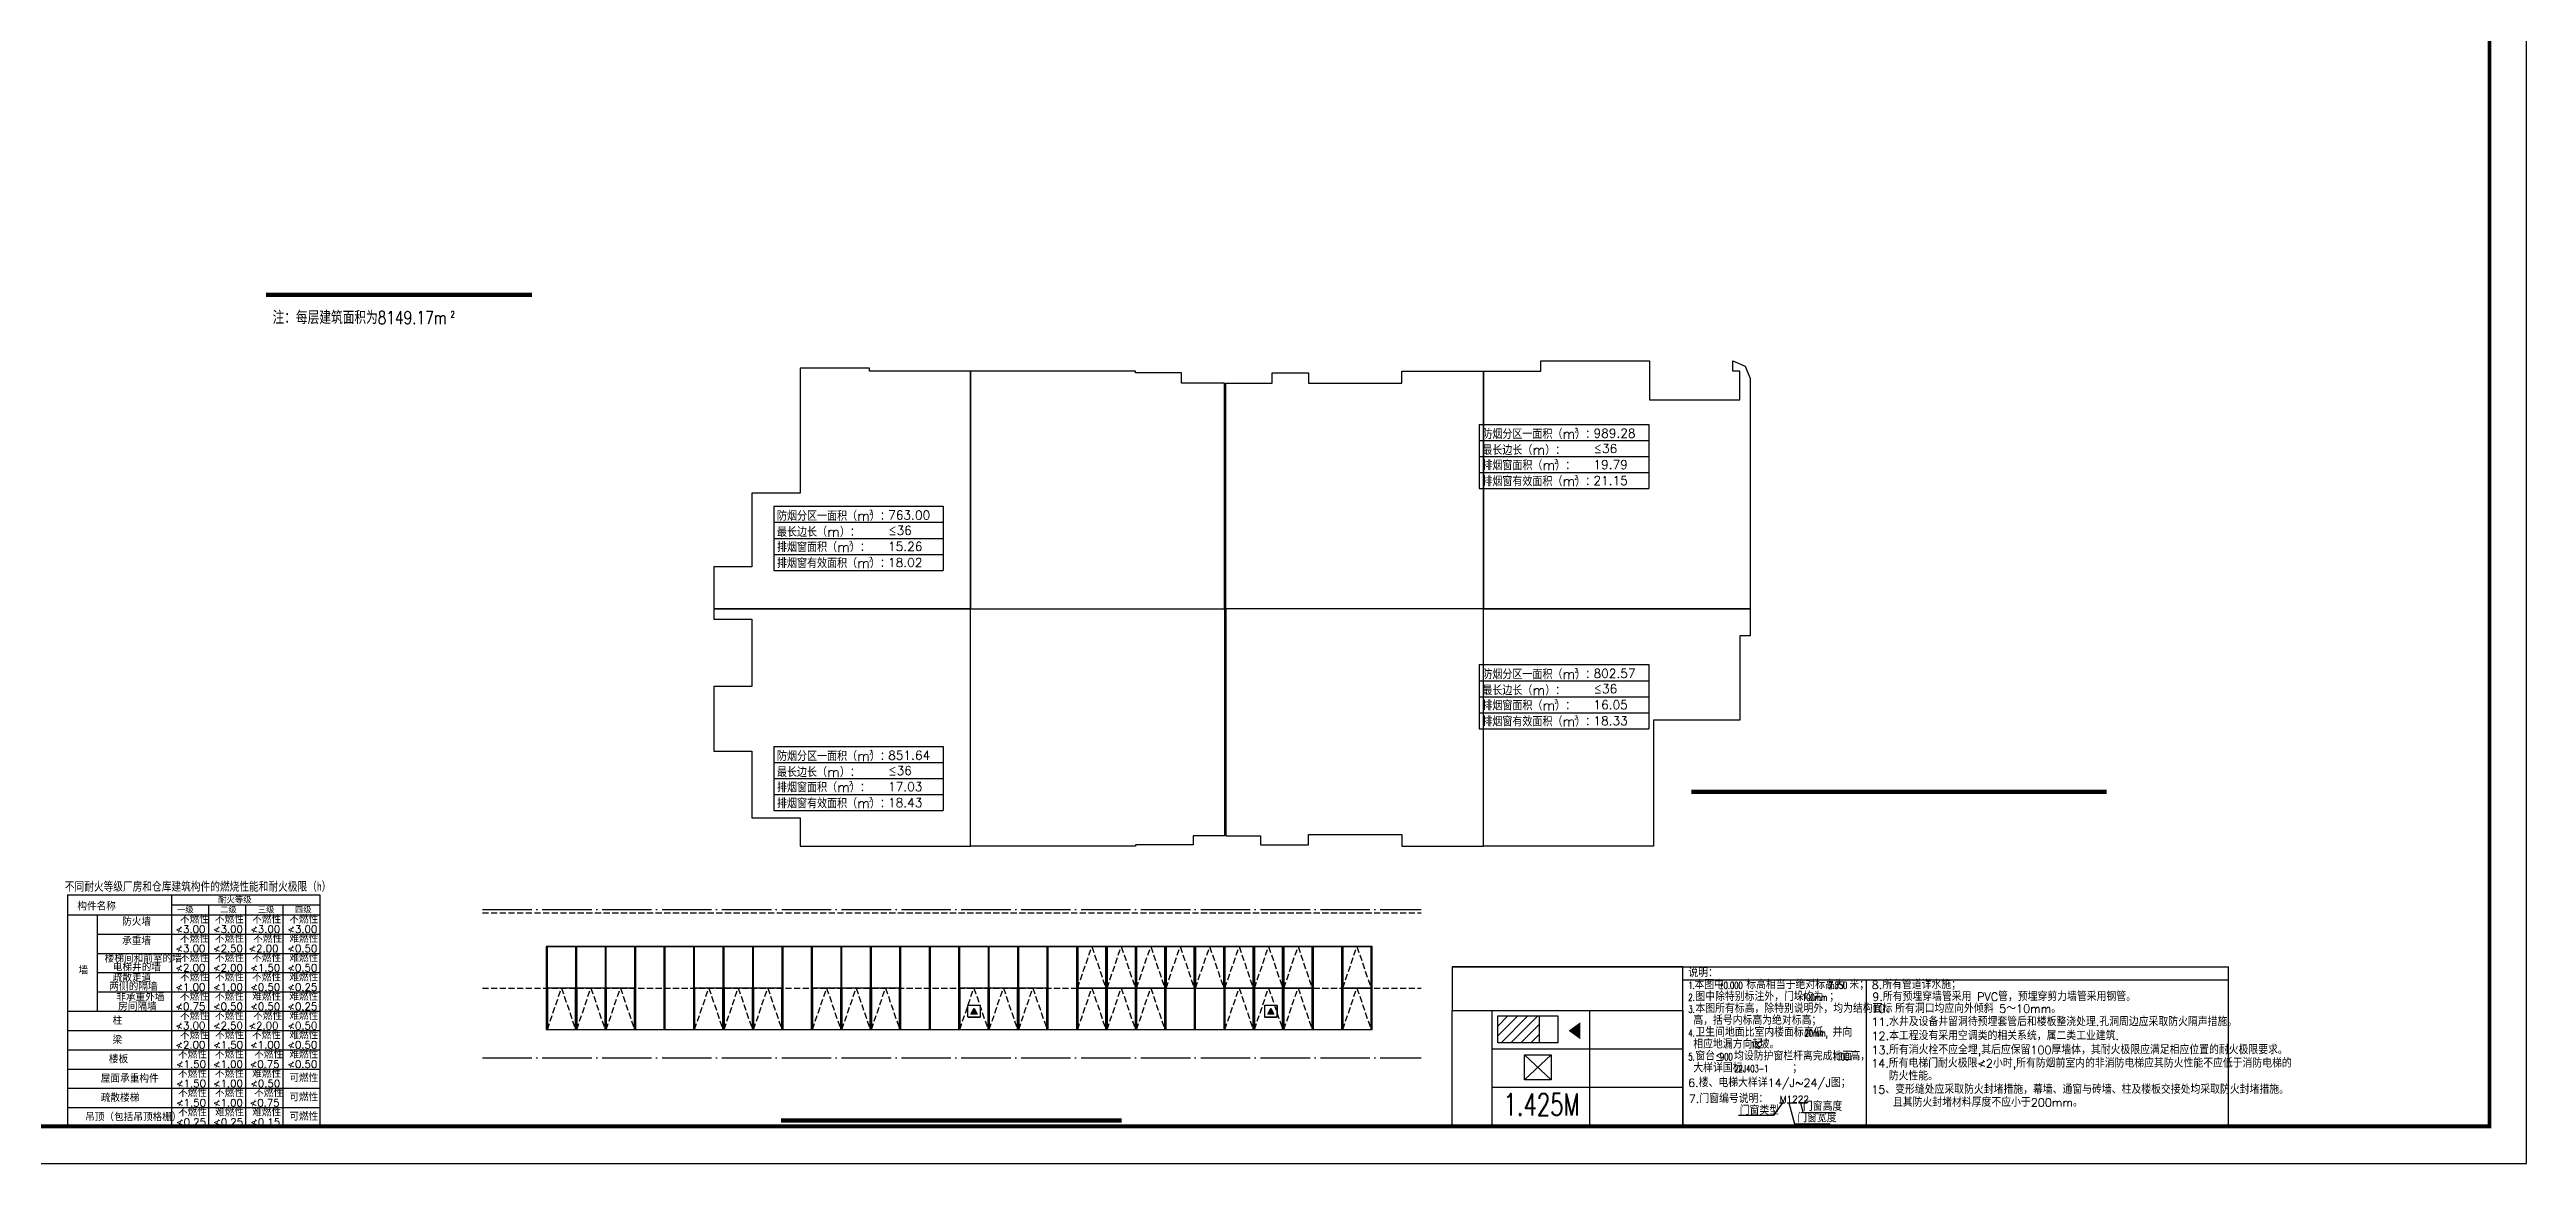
# Model space of a CAD drawing. Extents: x 6843040 to 15500510, y -6507076 to -4940511.
# Drawn here: x 8423146 to 8523282, y -5601001 to -5555980 of the extents above; entities that cross this region are included whole.
import ezdxf

# ---------------------------------------------------------------- set-up
doc = ezdxf.new("R2010")
doc.units = 0
doc.header["$LTSCALE"] = 1000
doc.header["$MEASUREMENT"] = 0
doc.linetypes.add('DASH', pattern=[0.35, 0.25, -0.1])
doc.linetypes.add('DOTE', pattern=[2.42, 2, -0.2, 0.02, -0.2])
doc.layers.add('-有效面积', color=6, linetype='Continuous', plot=False)
for name, color, linetype in [('AC-文字', 3, 'Continuous'), ('DIM_SYMB', 3, 'Continuous'), ('DOTE', 8, 'DOTE'), ('E_LINE_2', 40, 'Continuous'), ('E_LINE_3', 7, 'Continuous'), ('E_LINE_6', 11, 'Continuous'), ('GJ', 1, 'Continuous'), ('PUB_TEXT', 7, 'Continuous'), ('PUB_TITLE', 4, 'Continuous'), ('TEXT', 7, 'Continuous'), ('WALL', 1, 'Continuous'), ('WINDOW', 4, 'Continuous'), ('防火分区线', 2, 'Continuous')]:
    doc.layers.add(name, color=color, linetype=linetype)
doc.layers.add('公共层-表格', color=3, linetype='Continuous', lineweight=25)
doc.styles.add('_HZTXT', font='SIMPLEX', dxfattribs={"width": 0.9, "bigfont": 'HZTXT'})
doc.styles.add('_TCH_DIM', font='SIMPLEX', dxfattribs={"bigfont": 'GBCBIG'})
doc.styles.add('DIM_FONT', font='SIMPLEX', dxfattribs={"width": 0.7, "bigfont": 'GBCBIG'})
doc.styles.get("Standard").update_dxf_attribs({"font": 'gbenor.shx', "bigfont": 'gbcbig.shx'})
doc.styles.add('宋体', font='')
doc.styles.get('宋体').set_extended_font_data('SimSun')

# ---------------------------------------------------------------- blocks, each defined once
blk = doc.blocks.new('防护构件')
at = {"layer": 'GJ', "color": 7}
for points in [[(1526251, -532146), (1526251, -541519)], [(1526251, -532146), (1536445, -532146)], [(1530444, -532146), (1530444, -541519)], [(1530444, -532546), (1536445, -532546)], [(1531944, -532546), (1531944, -541519)], [(1533444, -532546), (1533444, -541519)], [(1534945, -532546), (1534945, -541519)], [(1536445, -532146), (1536445, -541519)], [(1526251, -532946), (1536445, -532946)], [(1527444, -532946), (1527444, -536843)], [(1527444, -533725), (1536445, -533725)], [(1527444, -534505), (1536445, -534505)], [(1527444, -535284), (1536445, -535284)], [(1527444, -536063), (1536445, -536063)], [(1526251, -536843), (1536445, -536843)], [(1526251, -537622), (1536445, -537622)], [(1527444, -536843), (1536445, -536843)], [(1526251, -538401), (1536445, -538401)], [(1526251, -538401), (1536445, -538401)], [(1526251, -538401), (1536445, -538401)], [(1526251, -539181), (1536445, -539181)], [(1526251, -539960), (1536445, -539960)], [(1526251, -539960), (1536445, -539960)], [(1526251, -539960), (1536445, -539960)], [(1526251, -540739), (1536445, -540739)], [(1526251, -541519), (1536445, -541519)]]:
    blk.add_lwpolyline(points, dxfattribs=at)
at = {"layer": 'TEXT', "color": 7, "style": '宋体', "width": 0.8}
blk.add_text('不同耐火等级厂房和仓库建筑构件的燃烧性能和耐火极限（h）', height=350, dxfattribs=at).set_placement((1526136, -531974))
at = {"layer": 'TEXT', "color": 7}
for s, height, style, p in [('构件名称', 300, '_HZTXT', (1526643, -532761)), ('一级', 250, '_HZTXT', (1530674, -532882)), ('耐火等级', 250, '_HZTXT', (1532337, -532482)), ('二级', 250, '_HZTXT', (1532413, -532882)), ('三级', 250, '_HZTXT', (1533938, -532882)), ('四级', 250, '_HZTXT', (1535438, -532882)), ('防火墙', 300, '_HZTXT', (1528453, -533382)), ('≮3.00', 300, '_TCH_DIM', (1530607, -533681)), ('不燃性', 300, '_HZTXT', (1530792, -533297)), ('≮3.00', 300, '_TCH_DIM', (1532125, -533681)), ('不燃性', 300, '_HZTXT', (1532206, -533297)), ('≮3.00', 300, '_TCH_DIM', (1533633, -533681)), ('不燃性', 300, '_HZTXT', (1533713, -533297)), ('≮3.00', 300, '_TCH_DIM', (1535133, -533681)), ('不燃性', 300, '_HZTXT', (1535213, -533297)), ('楼梯间和前室的墙', 300, '_HZTXT', (1527750, -534872)), ('承重墙', 300, '_HZTXT', (1528453, -534161)), ('≮3.00', 300, '_HZTXT', (1530607, -534460)), ('不燃性', 300, '_HZTXT', (1530792, -534076)), ('不燃性', 300, '_HZTXT', (1530792, -534856)), ('≮2.50', 300, '_HZTXT', (1532125, -534460)), ('不燃性', 300, '_HZTXT', (1532206, -534076)), ('不燃性', 300, '_HZTXT', (1532206, -534856)), ('≮2.00', 300, '_HZTXT', (1533563, -534460)), ('不燃性', 300, '_HZTXT', (1533713, -534856)), ('不燃性', 300, '_HZTXT', (1533752, -534076)), ('≮0.50', 300, '_TCH_DIM', (1535133, -534460)), ('难燃性', 300, '_HZTXT', (1535213, -534076)), ('难燃性', 300, '_HZTXT', (1535213, -534856)), ('墙', 300, '_HZTXT', (1526692, -535354)), ('两侧的隔墙', 300, '_HZTXT', (1527939, -536007)), ('疏散走道', 300, '_HZTXT', (1528074, -535651)), ('电梯井的墙', 300, '_HZTXT', (1528074, -535227)), ('≮2.00', 300, '_TCH_DIM', (1530607, -535240)), ('≮1.00', 300, '_TCH_DIM', (1530607, -536019)), ('不燃性', 300, '_HZTXT', (1530792, -535635)), ('≮2.00', 300, '_TCH_DIM', (1532125, -535240)), ('≮1.00', 300, '_TCH_DIM', (1532125, -536019)), ('不燃性', 300, '_HZTXT', (1532206, -535635)), ('≮1.50', 300, '_TCH_DIM', (1533633, -535240)), ('≮0.50', 300, '_TCH_DIM', (1533633, -536019)), ('不燃性', 300, '_HZTXT', (1533713, -535635)), ('≮0.50', 300, '_TCH_DIM', (1535133, -535240)), ('≮0.25', 300, '_TCH_DIM', (1535133, -536019)), ('难燃性', 300, '_HZTXT', (1535213, -535635)), ('非承重外墙', 300, '_HZTXT', (1528218, -536431)), ('房间隔墙', 300, '_HZTXT', (1528293, -536815)), ('≮0.75', 300, '_TCH_DIM', (1530607, -536798)), ('不燃性', 300, '_HZTXT', (1530792, -536414)), ('≮0.50', 300, '_TCH_DIM', (1532125, -536798)), ('不燃性', 300, '_HZTXT', (1532206, -536414)), ('≮0.50', 300, '_TCH_DIM', (1533633, -536798)), ('难燃性', 300, '_HZTXT', (1533713, -536414)), ('≮0.25', 300, '_TCH_DIM', (1535133, -536798)), ('难燃性', 300, '_HZTXT', (1535213, -536414)), ('柱', 300, '_HZTXT', (1528069, -537385)), ('≮3.00', 300, '_TCH_DIM', (1530607, -537578)), ('不燃性', 300, '_HZTXT', (1530792, -537194)), ('不燃性', 300, '_HZTXT', (1530792, -537973)), ('≮2.50', 300, '_HZTXT', (1532125, -537578)), ('不燃性', 300, '_HZTXT', (1532206, -537194)), ('不燃性', 300, '_HZTXT', (1532213, -537973)), ('≮2.00', 300, '_HZTXT', (1533563, -537578)), ('不燃性', 300, '_HZTXT', (1533706, -537973)), ('不燃性', 300, '_HZTXT', (1533752, -537194)), ('≮0.50', 300, '_TCH_DIM', (1535133, -537578)), ('难燃性', 300, '_HZTXT', (1535213, -537194)), ('难燃性', 300, '_HZTXT', (1535213, -537973)), ('楼板', 300, '_HZTXT', (1527918, -538944)), ('梁', 300, '_HZTXT', (1528069, -538164)), ('≮2.00', 300, '_TCH_DIM', (1530607, -538357)), ('不燃性', 300, '_HZTXT', (1530713, -538752)), ('≮1.50', 300, '_TCH_DIM', (1532133, -538357)), ('不燃性', 300, '_HZTXT', (1532206, -538752)), ('≮1.00', 300, '_TCH_DIM', (1533626, -538357)), ('不燃性', 300, '_HZTXT', (1533792, -538752)), ('≮0.50', 300, '_TCH_DIM', (1535133, -538357)), ('难燃性', 300, '_HZTXT', (1535213, -538752)), ('屋面承重构件', 300, '_HZTXT', (1527590, -539723)), ('≮1.50', 300, '_TCH_DIM', (1530633, -539136)), ('≮1.50', 300, '_TCH_DIM', (1530633, -539916)), ('不燃性', 300, '_HZTXT', (1530713, -539532)), ('≮1.00', 300, '_TCH_DIM', (1532125, -539136)), ('≮1.00', 300, '_TCH_DIM', (1532125, -539916)), ('不燃性', 300, '_HZTXT', (1532206, -539532)), ('≮0.75', 300, '_TCH_DIM', (1533607, -539136)), ('≮0.50', 300, '_TCH_DIM', (1533633, -539916)), ('难燃性', 300, '_HZTXT', (1533713, -539532)), ('≮0.50', 300, '_TCH_DIM', (1535133, -539136)), ('可燃性', 300, '_HZTXT', (1535213, -539702)), ('疏散楼梯', 300, '_HZTXT', (1527590, -540502)), ('≮1.50', 300, '_TCH_DIM', (1530633, -540695)), ('不燃性', 300, '_HZTXT', (1530713, -540311)), ('≮1.00', 300, '_TCH_DIM', (1532125, -540695)), ('不燃性', 300, '_HZTXT', (1532206, -540311)), ('≮0.75', 300, '_TCH_DIM', (1533607, -540695)), ('不燃性', 300, '_HZTXT', (1533792, -540311)), ('可燃性', 300, '_HZTXT', (1535213, -540481)), ('吊顶（包括吊顶格栅）', 300, '_HZTXT', (1526956, -541282)), ('≮0.25', 300, '_TCH_DIM', (1530633, -541474)), ('不燃性', 300, '_HZTXT', (1530713, -541090)), ('≮0.25', 300, '_TCH_DIM', (1532133, -541474)), ('难燃性', 300, '_HZTXT', (1532213, -541090)), ('≮0.15', 300, '_TCH_DIM', (1533633, -541474)), ('难燃性', 300, '_HZTXT', (1533713, -541090)), ('可燃性', 300, '_HZTXT', (1535213, -541261))]:
    blk.add_text(s, height=height, dxfattribs=dict(at, style=style)).set_placement(p)
blk = doc.blocks.new('298889')
h = blk.add_hatch()
h.set_pattern_fill('ANSI31', color=8, scale=200, style=0)
h.set_pattern_definition([(45, (205213.04, 6224.37), (-224.5064, 224.5064), [])])
h.paths.add_polyline_path([(175842, 366488), (173981, 366488), (173981, 365276), (175842, 365276)])
for p, q in [((173706, 366739), (173706, 361544)), ((178111, 366739), (178111, 361544)), ((173706, 365008), (182306, 365008)), ((173706, 363276), (182306, 363276))]:
    blk.add_line(p, q)
at = {"color": 8}
blk.add_line((174452, 363276), (182306, 363276), dxfattribs=at)
blk.add_lwpolyline([(171915, 368702), (182306, 368702)])
for points in [[(171915, 366739), (182306, 366739), (182306, 368702), (171915, 368702)], [(171915, 366739), (182306, 366739), (182306, 361544), (171915, 361544)]]:
    blk.add_lwpolyline(points, close=True)
at = {"layer": '防火分区线'}
for p, q in [((175842, 366488), (175842, 365276)), ((176374, 364743), (175173, 363619)), ((175173, 364743), (176374, 363619))]:
    blk.add_line(p, q, dxfattribs=at)
for points in [[(173981, 366488), (176682, 366488), (176682, 365276), (173981, 365276)], [(175173, 364743), (176374, 364743), (176374, 363619), (175173, 363619)]]:
    blk.add_lwpolyline(points, close=True, dxfattribs=at)
blk.add_lwpolyline([(177161, 365823, 0, 768, 0), (177689, 365823, 768, 768, 0)], format="xyseb", dxfattribs=at)
at = {"layer": 'PUB_TEXT', "style": 'DIM_FONT', "width": 0.7}
blk.add_text('1.425M', height=1000, dxfattribs=at).set_placement((174230, 362003))
blk = doc.blocks.new('rerer')
at = {"layer": 'PUB_TEXT'}
for p, q in [((13576247, 1331561), (13575884, 1331048)), ((13576122, 1331561), (13576334, 1331561)), ((13576431, 1331561), (13576820, 1331561)), ((13576503, 1331561), (13576726, 1330721)), ((13576885, 1331561), (13577233, 1331561)), ((13576967, 1331561), (13577064, 1331179)), ((13577064, 1331179), (13578357, 1331179)), ((13575884, 1331048), (13574470, 1331048)), ((13576726, 1330721), (13578166, 1330721))]:
    blk.add_line(p, q, dxfattribs=at)
at = {"layer": 'WINDOW'}
for p, q in [((13572233, 1330640), (13572233, 1337035)), ((13572233, 1337035), (13594180, 1337035)), ((13572233, 1336507), (13594180, 1336507)), ((13579614, 1336507), (13579614, 1330640)), ((13594180, 1330640), (13594180, 1337035)), ((13594180, 1330640), (13572233, 1330640))]:
    blk.add_line(p, q, dxfattribs=at)
at = {"layer": 'PUB_TEXT', "style": '_HZTXT'}
for s, height, p in [('说明：', 330, (13572456, 1336622)), ('本图中', 330, (13572701, 1336143)), ('标高相当于绝对标高为', 330, (13574785, 1336143)), ('米；', 330, (13578933, 1336143)), ('8.所有管道详水施；', 330, (13579831, 1336143)), ('本图所有标高，除特别说明外，均为结构面标', 330, (13572739, 1335186)), ('图中除特别标注外，门垛均为', 330, (13572739, 1335665)), ('；', 330, (13578122, 1335665)), ('10、所有洞口均应向外倾斜 5～10mm。', 330, (13579813, 1335186)), ('9.所有预埋穿墙管采用 PVC管，预埋穿剪力墙管采用钢管。', 330, (13579855, 1335665)), ('高，括号内标高为绝对标高；', 330, (13572655, 1334708)), ('卫生间地面比室内楼面标高低', 330, (13572739, 1334229)), ('并向', 330, (13578256, 1334229)), ('11.水井及设备井留洞待预埋套管后和楼板整浇处理.孔洞周边应采取防火隔声措施。', 330, (13579824, 1334654)), ('12.本工程没有采用空调类的相关系统，属二类工业建筑.', 330, (13579824, 1334089)), ('相应地漏方向起', 330, (13572655, 1333751)), ('大样详国标', 330, (13572655, 1332794)), ('窗台≤', 330, (13572739, 1333272)), ('均设防护窗栏杆离完成地面', 330, (13574294, 1333272)), ('坡。', 330, (13575324, 1333751)), ('高，', 330, (13578971, 1333272)), ('14.所有电梯门耐火极限≮2小时,所有防烟前室内的非消防电梯应其防火性能不应低于消防电梯的', 330, (13579813, 1332987)), ('13.所有消火栓不应全埋,其后应保留100厚墙体，其耐火极限应满足相应位置的耐火极限要求。', 330, (13579824, 1333524)), ('6.楼、电梯大样详14/J~24/J图； ', 330, (13572449, 1332204)), ('；', 330, (13576638, 1332794)), ('15、变形缝处应采取防火封堵措施，幕墙、通窗与砖墙、柱及楼板交接处均采取防火封堵措施。', 330, (13579813, 1331931)), ('防火性能。', 330, (13580517, 1332471)), ('7.门窗编号说明：', 330, (13572474, 1331561)), ('门窗类型', 330, (13574521, 1331087)), ('M1222', 264, (13576135, 1331580)), ('门窗高度', 330, (13577064, 1331246)), ('且其防火封堵材料厚度不应小于200mm。', 330, (13580686, 1331412)), ('门窗宽度', 330, (13576837, 1330789))]:
    blk.add_text(s, height=height, dxfattribs=at).set_placement(p)
at = {"layer": 'PUB_TEXT', "style": '_HZTXT', "width": 0.697674}
for s, p in [('1.', (13572456, 1336143)), ('%%P0.000', (13573691, 1336143)), ('2.850', (13578085, 1336143)), ('2.', (13572456, 1335665)), ('3.', (13572456, 1335186)), ('100mm', (13577029, 1335665)), ('4.', (13572456, 1334229)), ('20mm,', (13577132, 1334229)), ('5.', (13572456, 1333272)), ('900', (13573729, 1333272)), ('1%', (13574965, 1333751)), ('1100', (13578254, 1333272)), ('22J403-1', (13574305, 1332794))]:
    blk.add_text(s, height=283.8, dxfattribs=at).set_placement(p)
blk = doc.blocks.new('消防救援标志')
at = {"layer": 'WALL'}
blk.add_hatch(color=256, dxfattribs=at).paths.add_polyline_path([(13378845, 1069457.5), (13377845, 1069457.5), (13378345, 1070457.5)])
for points in [[(13377445, 1070957.5), (13379245, 1070957.5, -0.41421356), (13379345, 1070857.5), (13379345, 1069057.5, -0.41421356), (13379245, 1068957.5), (13377445, 1068957.5, -0.41421356), (13377345, 1069057.5), (13377345, 1070857.5, -0.41421356)], [(13377445, 1070932.5), (13379245, 1070932.5, -0.41421356), (13379320, 1070857.5), (13379320, 1069057.5, -0.41421356), (13379245, 1068982.5), (13377445, 1068982.5, -0.41421356), (13377370, 1069057.5), (13377370, 1070857.5, -0.41421356)]]:
    blk.add_lwpolyline(points, format="xyb", close=True)
blk.add_lwpolyline([(13378845, 1069457.5), (13377845, 1069457.5), (13378345, 1070457.5)], close=True, dxfattribs=at)

msp = doc.modelspace()

# ---------------------------------------------------------------- linework, layer by layer
at = {"layer": '-有效面积'}
for points in [[(8481111.9, -5568981.8), (8483431.9, -5568981.8), (8483431.9, -5568565.8), (8487831.9, -5568565.8), (8487831.9, -5570133.8), (8491479.9, -5570133.8), (8491479.9, -5568981.8), (8491191.9, -5568981.8), (8491191.9, -5568565.8), (8491689.7, -5568772), (8491895.9, -5569269.8), (8491895.9, -5578581.8), (8481111.9, -5578581.8)], [(8470639.9, -5578581.8), (8470639.9, -5569461.8), (8468911.9, -5569461.8), (8468911.9, -5569045.8), (8467047.9, -5569045.8), (8467047.9, -5568981.8), (8460375.9, -5568981.8), (8460375.9, -5578581.8)], [(8470703.9, -5578581.8), (8470703.9, -5569461.8), (8472575.9, -5569461.8), (8472575.9, -5569045.8), (8474039.9, -5569045.8), (8474039.9, -5569461.8), (8477815.9, -5569461.8), (8477815.9, -5568981.8), (8481111.9, -5568981.8), (8481111.9, -5578581.8)], [(8460375.9, -5578581.8), (8470639.9, -5578581.8), (8470639.9, -5587766), (8469383.9, -5587766), (8469383.9, -5588117.8), (8467047.9, -5588117.8), (8467047.9, -5588181.8), (8460375.9, -5588181.8)], [(8481111.9, -5578581.8), (8470703.9, -5578581.8), (8470703.9, -5587766), (8472103.9, -5587766), (8472103.9, -5588117.8), (8474039.9, -5588117.8), (8474039.9, -5587701.8), (8477815.9, -5587701.8), (8477815.9, -5588181.8), (8481111.9, -5588181.8)], [(8481111.9, -5578581.8), (8491895.9, -5578581.8), (8491895.9, -5579669.8), (8491479.9, -5579669.8), (8491479.9, -5583078), (8487991.9, -5583078), (8487991.9, -5588181.8), (8481111.9, -5588181.8)]]:
    msp.add_lwpolyline(points, close=True, dxfattribs=at)
for points in [[(8460375.9, -5578997.8), (8460375.9, -5568981.8), (8456295.9, -5568981.8), (8456295.9, -5568853.8), (8453495.9, -5568853.8), (8453495.9, -5573909.8), (8451543.9, -5573909.8), (8451543.9, -5576885.8), (8450007.9, -5576885.8), (8450007.9, -5578581.8), (8460375.9, -5578581.8)], [(8450007.9, -5578581.8), (8450007.9, -5578997.8), (8451543.9, -5578997.8), (8451543.9, -5581717.8), (8450007.9, -5581717.8), (8450007.9, -5584341.8), (8451543.9, -5584341.8), (8451543.9, -5587029.8), (8453495.9, -5587029.8), (8453495.9, -5588181.8), (8460375.9, -5588181.8), (8460375.9, -5578581.8), (8450007.9, -5578581.8)]]:
    msp.add_lwpolyline(points, dxfattribs=at)
msp.add_lwpolyline([(8443221.2, -5595585.4), (8476621.2, -5595585.4), (8476621.2, -5592235.4), (8443221.2, -5592235.4)], close=True)
at = {"layer": 'DIM_SYMB', "const_width": 175}
for points in [[(8431899.5, -5565888.4), (8442646.1, -5565888.4)], [(8489514, -5585979.3), (8506309.6, -5585979.3)], [(8452716.4, -5599262.8), (8466487.5, -5599262.8)]]:
    msp.add_lwpolyline(points, dxfattribs=at)
at = {"layer": 'DOTE'}
for p, q in [((8440646.4, -5590735.4), (8478599.1, -5590735.4)), ((8440646.4, -5596735.4), (8478599.1, -5596735.4))]:
    msp.add_line(p, q, dxfattribs=at)
at = {"layer": 'DOTE', "linetype": 'DASH'}
for p, q in [((8440646.4, -5590865.4), (8478599.1, -5590865.4)), ((8440646.4, -5593910.4), (8478599.1, -5593910.4))]:
    msp.add_line(p, q, dxfattribs=at)
at = {"layer": 'E_LINE_2'}
msp.add_lwpolyline([(8476621.2, -5595585.4), (8476621.2, -5592235.4)], dxfattribs=at)
at = {"layer": 'E_LINE_3'}
for points in [[(8443221.2, -5592235.4), (8476621.2, -5592235.4)], [(8443221.2, -5595585.4), (8476621.2, -5595585.4)]]:
    msp.add_lwpolyline(points, dxfattribs=at)
at = {"layer": 'E_LINE_6'}
for points in [[(8443271.2, -5592235.4), (8443221.2, -5592235.4), (8443221.2, -5595585.4), (8443271.2, -5595585.4)], [(8444462.2, -5592235.4), (8444412.2, -5592235.4), (8444412.2, -5595585.4), (8444462.2, -5595585.4)], [(8445653.3, -5592235.4), (8445603.3, -5592235.4), (8445603.3, -5595585.4), (8445653.3, -5595585.4)], [(8446844.4, -5592235.4), (8446794.4, -5592235.4), (8446794.4, -5595585.4), (8446844.4, -5595585.4)], [(8448035.4, -5592235.4), (8447985.4, -5592235.4), (8447985.4, -5595585.4), (8448035.4, -5595585.4)], [(8449226.5, -5592235.4), (8449176.5, -5592235.4), (8449176.5, -5595585.4), (8449226.5, -5595585.4)], [(8450417.6, -5592235.4), (8450367.6, -5592235.4), (8450367.6, -5595585.4), (8450417.6, -5595585.4)], [(8451608.7, -5592235.4), (8451558.7, -5592235.4), (8451558.7, -5595585.4), (8451608.7, -5595585.4)], [(8452799.7, -5592235.4), (8452749.7, -5592235.4), (8452749.7, -5595585.4), (8452799.7, -5595585.4)], [(8453990.8, -5592235.4), (8453940.8, -5592235.4), (8453940.8, -5595585.4), (8453990.8, -5595585.4)], [(8455181.9, -5592235.4), (8455131.9, -5592235.4), (8455131.9, -5595585.4), (8455181.9, -5595585.4)], [(8456372.9, -5592235.4), (8456322.9, -5592235.4), (8456322.9, -5595585.4), (8456372.9, -5595585.4)], [(8457564, -5592235.4), (8457514, -5592235.4), (8457514, -5595585.4), (8457564, -5595585.4)], [(8458755.1, -5592235.4), (8458705.1, -5592235.4), (8458705.1, -5595585.4), (8458755.1, -5595585.4)], [(8459946.2, -5592235.4), (8459896.2, -5592235.4), (8459896.2, -5595585.4), (8459946.2, -5595585.4)], [(8461137.2, -5592235.4), (8461087.2, -5592235.4), (8461087.2, -5595585.4), (8461137.2, -5595585.4)], [(8462328.3, -5592235.4), (8462278.3, -5592235.4), (8462278.3, -5595585.4), (8462328.3, -5595585.4)], [(8463519.4, -5592235.4), (8463469.4, -5592235.4), (8463469.4, -5595585.4), (8463519.4, -5595585.4)], [(8464710.4, -5592235.4), (8464660.4, -5592235.4), (8464660.4, -5595585.4), (8464710.4, -5595585.4)], [(8465901.5, -5592235.4), (8465851.5, -5592235.4), (8465851.5, -5595585.4), (8465901.5, -5595585.4)], [(8467092.6, -5592235.4), (8467042.6, -5592235.4), (8467042.6, -5595585.4), (8467092.6, -5595585.4)], [(8468283.7, -5592235.4), (8468233.7, -5592235.4), (8468233.7, -5595585.4), (8468283.7, -5595585.4)], [(8469474.7, -5592235.4), (8469424.7, -5592235.4), (8469424.7, -5595585.4), (8469474.7, -5595585.4)], [(8470665.8, -5592235.4), (8470615.8, -5592235.4), (8470615.8, -5595585.4), (8470665.8, -5595585.4)], [(8471856.9, -5592235.4), (8471806.9, -5592235.4), (8471806.9, -5595585.4), (8471856.9, -5595585.4)], [(8473047.9, -5592235.4), (8472997.9, -5592235.4), (8472997.9, -5595585.4), (8473047.9, -5595585.4)], [(8474239, -5592235.4), (8474189, -5592235.4), (8474189, -5595585.4), (8474239, -5595585.4)], [(8475430.1, -5592235.4), (8475380.1, -5592235.4), (8475380.1, -5595585.4), (8475430.1, -5595585.4)], [(8476621.2, -5592235.4), (8476571.2, -5592235.4), (8476571.2, -5595585.4), (8476621.2, -5595585.4)]]:
    msp.add_lwpolyline(points, close=True, dxfattribs=at)
at = {"layer": 'PUB_TITLE'}
msp.add_lwpolyline([(8344931.8, -5601001.4), (8523281.8, -5601001.4), (8523281.8, -5474851.4), (8344931.8, -5474851.4)], close=True, dxfattribs=at)
at = {"layer": 'PUB_TITLE', "const_width": 150}
msp.add_lwpolyline([(8348681.8, -5599501.4), (8521781.8, -5599501.4), (8521781.8, -5476351.4), (8348681.8, -5476351.4)], close=True, dxfattribs=at)
at = {"layer": 'WINDOW'}
for points in [[(8464710.4, -5593910.4), (8465851.5, -5593910.4), (8465851.5, -5592235.4), (8464710.4, -5592235.4)], [(8465901.5, -5593910.4), (8467042.6, -5593910.4), (8467042.6, -5592235.4), (8465901.5, -5592235.4)], [(8467092.6, -5593910.4), (8468233.7, -5593910.4), (8468233.7, -5592235.4), (8467092.6, -5592235.4)], [(8468283.7, -5593910.4), (8469424.7, -5593910.4), (8469424.7, -5592235.4), (8468283.7, -5592235.4)], [(8469474.7, -5593910.4), (8470615.8, -5593910.4), (8470615.8, -5592235.4), (8469474.7, -5592235.4)], [(8470665.8, -5593910.4), (8471806.9, -5593910.4), (8471806.9, -5592235.4), (8470665.8, -5592235.4)], [(8471856.9, -5593910.4), (8472997.9, -5593910.4), (8472997.9, -5592235.4), (8471856.9, -5592235.4)], [(8473047.9, -5593910.4), (8474189, -5593910.4), (8474189, -5592235.4), (8473047.9, -5592235.4)], [(8475430.1, -5593910.4), (8476571.2, -5593910.4), (8476571.2, -5592235.4), (8475430.1, -5592235.4)], [(8443271.2, -5595585.4), (8444412.2, -5595585.4), (8444412.2, -5593910.4), (8443271.2, -5593910.4)], [(8444462.2, -5595585.4), (8445603.3, -5595585.4), (8445603.3, -5593910.4), (8444462.2, -5593910.4)], [(8445653.3, -5595585.4), (8446794.4, -5595585.4), (8446794.4, -5593910.4), (8445653.3, -5593910.4)], [(8449226.5, -5595585.4), (8450367.6, -5595585.4), (8450367.6, -5593910.4), (8449226.5, -5593910.4)], [(8450417.6, -5595585.4), (8451558.7, -5595585.4), (8451558.7, -5593910.4), (8450417.6, -5593910.4)], [(8451608.7, -5595585.4), (8452749.7, -5595585.4), (8452749.7, -5593910.4), (8451608.7, -5593910.4)], [(8453990.8, -5595585.4), (8455131.9, -5595585.4), (8455131.9, -5593910.4), (8453990.8, -5593910.4)], [(8455181.9, -5595585.4), (8456322.9, -5595585.4), (8456322.9, -5593910.4), (8455181.9, -5593910.4)], [(8456372.9, -5595585.4), (8457514, -5595585.4), (8457514, -5593910.4), (8456372.9, -5593910.4)], [(8459946.2, -5595585.4), (8461087.2, -5595585.4), (8461087.2, -5593910.4), (8459946.2, -5593910.4)], [(8461137.2, -5595585.4), (8462278.3, -5595585.4), (8462278.3, -5593910.4), (8461137.2, -5593910.4)], [(8462328.3, -5595585.4), (8463469.4, -5595585.4), (8463469.4, -5593910.4), (8462328.3, -5593910.4)], [(8464710.4, -5595585.4), (8465851.5, -5595585.4), (8465851.5, -5593910.4), (8464710.4, -5593910.4)], [(8465901.5, -5595585.4), (8467042.6, -5595585.4), (8467042.6, -5593910.4), (8465901.5, -5593910.4)], [(8467092.6, -5595585.4), (8468233.7, -5595585.4), (8468233.7, -5593910.4), (8467092.6, -5593910.4)], [(8470665.8, -5595585.4), (8471806.9, -5595585.4), (8471806.9, -5593910.4), (8470665.8, -5593910.4)], [(8471856.9, -5595585.4), (8472997.9, -5595585.4), (8472997.9, -5593910.4), (8471856.9, -5593910.4)], [(8473047.9, -5595585.4), (8474189, -5595585.4), (8474189, -5593910.4), (8473047.9, -5593910.4)], [(8475430.1, -5595585.4), (8476571.2, -5595585.4), (8476571.2, -5593910.4), (8475430.1, -5593910.4)]]:
    msp.add_lwpolyline(points, close=True, dxfattribs=at)
at = {"layer": 'WINDOW', "color": 8, "linetype": 'DASH'}
for points in [[(8464710.4, -5593910.4), (8465281, -5592235.4), (8465851.5, -5593910.4)], [(8465901.5, -5593910.4), (8466472, -5592235.4), (8467042.6, -5593910.4)], [(8467092.6, -5593910.4), (8467663.1, -5592235.4), (8468233.7, -5593910.4)], [(8468283.7, -5593910.4), (8468854.2, -5592235.4), (8469424.7, -5593910.4)], [(8469474.7, -5593910.4), (8470045.3, -5592235.4), (8470615.8, -5593910.4)], [(8470665.8, -5593910.4), (8471236.3, -5592235.4), (8471806.9, -5593910.4)], [(8471856.9, -5593910.4), (8472427.4, -5592235.4), (8472997.9, -5593910.4)], [(8473047.9, -5593910.4), (8473618.5, -5592235.4), (8474189, -5593910.4)], [(8475430.1, -5593910.4), (8476000.6, -5592235.4), (8476571.2, -5593910.4)], [(8443271.2, -5595585.4), (8443841.7, -5593910.4), (8444412.2, -5595585.4)], [(8444462.2, -5595585.4), (8445032.8, -5593910.4), (8445603.3, -5595585.4)], [(8445653.3, -5595585.4), (8446223.8, -5593910.4), (8446794.4, -5595585.4)], [(8449226.5, -5595585.4), (8449797.1, -5593910.4), (8450367.6, -5595585.4)], [(8450417.6, -5595585.4), (8450988.1, -5593910.4), (8451558.7, -5595585.4)], [(8451608.7, -5595585.4), (8452179.2, -5593910.4), (8452749.7, -5595585.4)], [(8453990.8, -5595585.4), (8454561.3, -5593910.4), (8455131.9, -5595585.4)], [(8455181.9, -5595585.4), (8455752.4, -5593910.4), (8456322.9, -5595585.4)], [(8456372.9, -5595585.4), (8456943.5, -5593910.4), (8457514, -5595585.4)], [(8459946.2, -5595585.4), (8460516.7, -5593910.4), (8461087.2, -5595585.4)], [(8461137.2, -5595585.4), (8461707.8, -5593910.4), (8462278.3, -5595585.4)], [(8462328.3, -5595585.4), (8462898.8, -5593910.4), (8463469.4, -5595585.4)], [(8464710.4, -5595585.4), (8465281, -5593910.4), (8465851.5, -5595585.4)], [(8465901.5, -5595585.4), (8466472, -5593910.4), (8467042.6, -5595585.4)], [(8467092.6, -5595585.4), (8467663.1, -5593910.4), (8468233.7, -5595585.4)], [(8470665.8, -5595585.4), (8471236.3, -5593910.4), (8471806.9, -5595585.4)], [(8471856.9, -5595585.4), (8472427.4, -5593910.4), (8472997.9, -5595585.4)], [(8473047.9, -5595585.4), (8473618.5, -5593910.4), (8474189, -5595585.4)], [(8475430.1, -5595585.4), (8476000.6, -5593910.4), (8476571.2, -5595585.4)]]:
    msp.add_lwpolyline(points, dxfattribs=at)
at = {"layer": '公共层-表格'}
for p, q in [((8480943.4, -5571131.6), (8480943.4, -5573722.9)), ((8480943.4, -5571131.6), (8487795.3, -5571131.6)), ((8487795.3, -5571131.6), (8487795.3, -5573722.9)), ((8480943.4, -5571779.4), (8487795.3, -5571779.4)), ((8480943.4, -5572427.2), (8487795.3, -5572427.2)), ((8480943.4, -5573075.1), (8487795.3, -5573075.1)), ((8452427.4, -5574440.1), (8452427.4, -5577031.4)), ((8452427.4, -5574440.1), (8459279.3, -5574440.1)), ((8459279.3, -5574440.1), (8459279.3, -5577031.4)), ((8480943.4, -5573722.9), (8487795.3, -5573722.9)), ((8452427.4, -5575087.9), (8459279.3, -5575087.9)), ((8452427.4, -5575735.8), (8459279.3, -5575735.8)), ((8452427.4, -5576383.6), (8459279.3, -5576383.6)), ((8452427.4, -5577031.4), (8459279.3, -5577031.4)), ((8480943.4, -5580840.6), (8480943.4, -5583431.9)), ((8480943.4, -5580840.6), (8487795.3, -5580840.6)), ((8480943.4, -5581488.5), (8487795.3, -5581488.5)), ((8487795.3, -5580840.6), (8487795.3, -5583431.9)), ((8480943.4, -5582136.3), (8487795.3, -5582136.3)), ((8480943.4, -5582784.1), (8487795.3, -5582784.1)), ((8480943.4, -5583431.9), (8487795.3, -5583431.9)), ((8452427.4, -5584149.2), (8452427.4, -5586740.5)), ((8452427.4, -5584149.2), (8459279.3, -5584149.2)), ((8459279.3, -5584149.2), (8459279.3, -5586740.5)), ((8452427.4, -5584797), (8459279.3, -5584797)), ((8452427.4, -5585444.8), (8459279.3, -5585444.8)), ((8452427.4, -5586092.7), (8459279.3, -5586092.7)), ((8452427.4, -5586740.5), (8459279.3, -5586740.5))]:
    msp.add_line(p, q, dxfattribs=at)

# ---------------------------------------------------------------- block references
msp.add_blockref('防护构件', (6897626.2, -5058004.8))
for name, p, xscale, yscale, zscale in [('298889', (8325500.6, -5924073.5), 0.8978000000000002, 0.8978000000000002, 0.8978000000000002), ('rerer', (-5150919.1, -6936773), 1.005, 1.005, 1.005), ('消防救援标志', (5115934.3, -5862336.8), 0.25, 0.25, 0.25), ('消防救援标志', (5127935.4, -5862336.8), 0.25, 0.25, 0.25)]:
    msp.add_blockref(name, p, dxfattribs=dict(xscale=xscale, yscale=yscale, zscale=zscale))

# ---------------------------------------------------------------- texts
at = {"layer": 'AC-文字', "style": '_HZTXT'}
for s, height, p in [('防烟分区一面积（m）： ', 404.893, (8481069.8, -5571719)), ('排烟窗面积（m）： ', 404.89, (8481069.8, -5572980.2)), ('最长边长（m）：', 404.89, (8481069.8, -5572366.9)), ('排烟窗有效面积（m）： ', 404.893, (8481069.8, -5573628.1)), ('防烟分区一面积（m）： ', 404.893, (8452553.8, -5575027.6)), ('最长边长（m）：', 404.89, (8452553.8, -5575675.4)), ('排烟窗面积（m）： ', 404.89, (8452553.8, -5576288.8)), ('排烟窗有效面积（m）： ', 404.893, (8452553.8, -5576936.6)), ('防烟分区一面积（m）： ', 404.893, (8481069.8, -5581428.1)), ('排烟窗面积（m）： ', 404.89, (8481069.8, -5582689.3)), ('最长边长（m）：', 404.89, (8481069.8, -5582075.9)), ('排烟窗有效面积（m）： ', 404.893, (8481069.8, -5583337.1)), ('防烟分区一面积（m）： ', 404.893, (8452553.8, -5584736.7)), ('排烟窗面积（m）： ', 404.89, (8452553.8, -5585997.9)), ('最长边长（m）：', 404.89, (8452553.8, -5585384.5)), ('排烟窗有效面积（m）： ', 404.893, (8452553.8, -5586645.7))]:
    msp.add_text(s, height=height, dxfattribs=at).set_placement(p)
at = {"layer": 'PUB_TEXT', "style": '_HZTXT'}
for s, height, width, p in [('注：每层建筑面积为', 525, 0.9, (8432162.4, -5567075.5)), ('8149.17m', 525, 0.774, (8436414.9, -5567075.5)), ('2', 262.5, 0.774, (8439356.1, -5566813))]:
    msp.add_text(s, height=height, dxfattribs=dict(at, width=width)).set_placement(p)
at = {"layer": '公共层-表格'}
for p in [(8484794.6, -5571466.4), (8483978.1, -5572727.6), (8484783.5, -5573375.4), (8456278.6, -5574774.9), (8455462.1, -5576036.1), (8456267.5, -5576683.9), (8484794.6, -5581175.4), (8483978.1, -5582436.6), (8484783.5, -5583084.4), (8456278.6, -5584484), (8455462.1, -5585745.2), (8456267.5, -5586393)]:
    msp.add_text('2', height=202.4, dxfattribs=at).set_placement(p)
at = {"layer": '公共层-表格', "style": '_TCH_DIM'}
for s, p in [('989.28', (8485566.1, -5571666.6)), ('≤36', (8485566.1, -5572286.1)), ('19.79', (8485562.7, -5572933.9)), ('21.15', (8485562.7, -5573581.7)), ('763.00', (8457050.1, -5574975.1)), ('≤36', (8457050.1, -5575594.6)), ('15.26', (8457046.7, -5576242.4)), ('18.02', (8457046.7, -5576890.3)), ('802.57', (8485566.1, -5581375.6)), ('≤36', (8485566.1, -5581995.1)), ('16.05', (8485562.7, -5582643)), ('18.33', (8485562.7, -5583290.8)), ('851.64', (8457050.1, -5584684.2)), ('≤36', (8457050.1, -5585303.7)), ('17.03', (8457046.7, -5585951.5)), ('18.43', (8457046.7, -5586599.3))]:
    msp.add_text(s, height=360, dxfattribs=at).set_placement(p)

doc.saveas('drawing.dxf')
